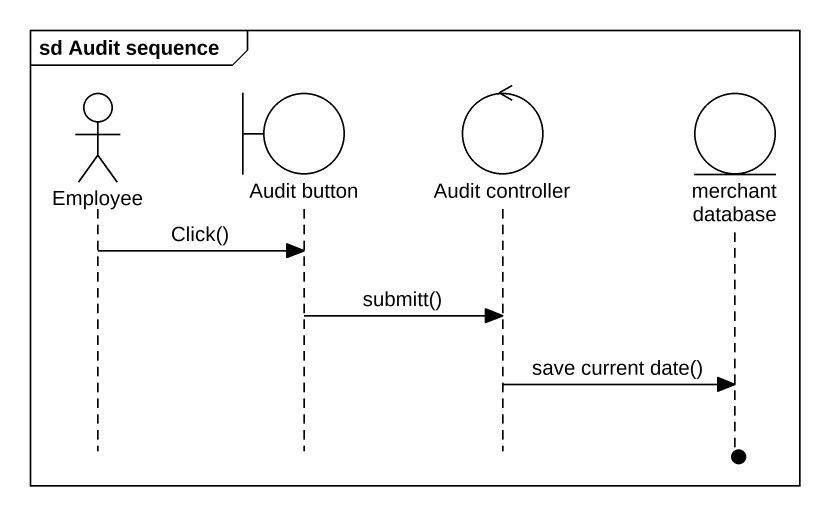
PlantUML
@startuml
mainframe sd Audit sequence
hide footbox
actor Employee
boundary "Audit button" as Audit_button
control "Audit controller" as Audit_controller
entity "merchant database" as merchant_database

Employee -> Audit_button : Click()
Audit_button -> Audit_controller : submitt()
Audit_controller -> merchant_database : save current date()
@enduml
